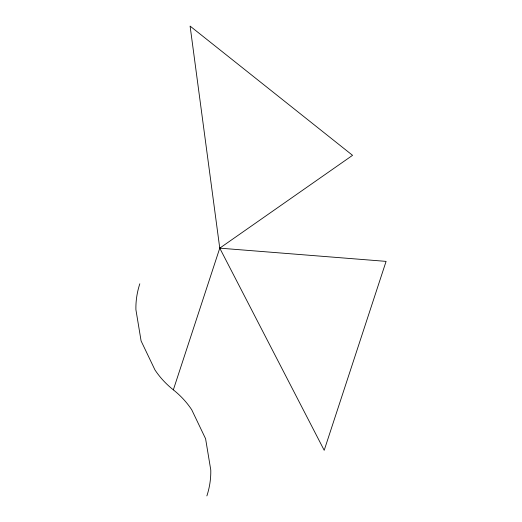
<?xml version="1.0" encoding="UTF-8"?>
<svg xmlns="http://www.w3.org/2000/svg" width="522" height="522" viewBox="0 0 522 522"><rect width="100%" height="100%" fill="white"/><g stroke="black" fill="none" stroke-linecap="round" stroke-linejoin="round"><path stroke-width="0.78" d="M206.875 495.9A108.556 89.569 -9.2 0 0 210.777 470.015L205.596 438.754L191.744 409.796A108.556 89.569 -9.2 0 0 173.343 389.849L219.762 248.152L190.099 26.1L352.559 155.328L219.762 248.152L324.201 450.303L386.091 261.378L219.762 248.152M173.343 389.849A108.556 89.569 -9.2 0 1 154.949 369.902L141.097 340.944L135.909 309.683A108.556 89.569 -9.2 0 1 139.818 283.798"/></g></svg>
